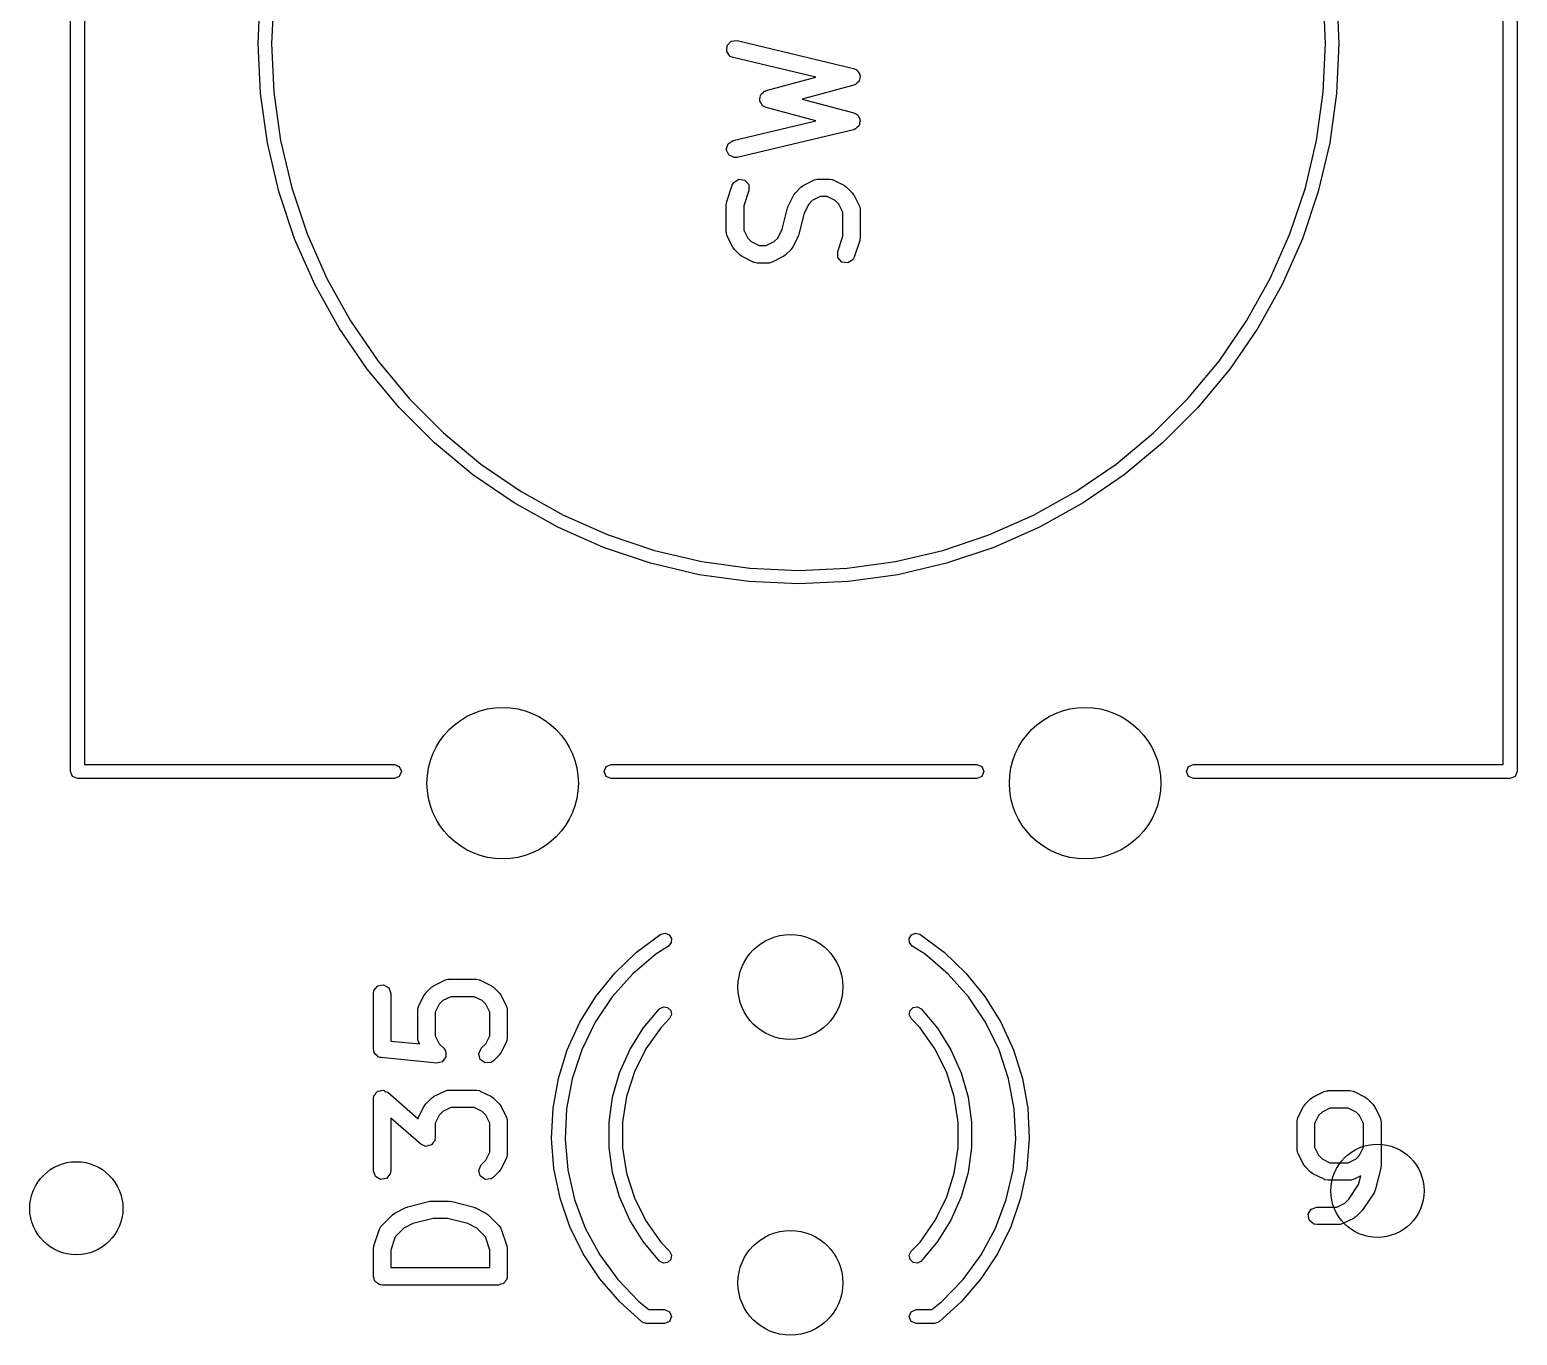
# Model space of a CAD drawing. Extents: x 36 to 247, y -101 to -40.
# Drawn here: x 89.84 to 102.61, y -93.83 to -82.62 of the extents above; entities that cross this region are included whole.
import ezdxf

# ---------------------------------------------------------------- set-up
doc = ezdxf.new("R2010")
doc.units = 0
doc.layers.add('BLACK', color=7, linetype='CONTINUOUS')

msp = doc.modelspace()

# ---------------------------------------------------------------- linework, layer by layer
at = {"layer": 'BLACK', "linetype": 'CONTINUOUS'}
for p, q in [((90.19, -88.99), (90.19, -76.69)), ((102.61, -76.69), (102.61, -88.99)), ((90.31, -76.75), (90.31, -88.93)), ((102.49, -88.93), (102.49, -76.75)), ((91.80095, -82.74), (91.820739, -82.311962)), ((91.935421, -82.322589), (91.916123, -82.74)), ((100.963877, -82.74), (100.944579, -82.322589)), ((101.059261, -82.311962), (101.07905, -82.74)), ((91.820739, -83.168038), (91.80095, -82.74)), ((91.916123, -82.74), (91.935421, -83.157411)), ((95.825983, -82.757841), (95.861228, -82.720562)), ((95.861228, -82.720562), (95.912191, -82.714659)), ((95.912191, -82.714659), (96.912191, -82.952754)), ((100.944579, -83.157411), (100.963877, -82.74)), ((101.07905, -82.74), (101.059261, -83.168038)), ((95.822948, -82.809055), (95.825983, -82.757841)), ((95.853541, -82.850238), (95.822948, -82.809055)), ((95.877447, -82.860579), (95.853541, -82.850238)), ((96.588303, -83.02983), (95.877447, -82.860579)), ((96.912191, -82.952754), (96.936097, -82.963095)), ((96.936097, -82.963095), (96.940788, -82.969409)), ((96.940788, -82.969409), (96.947916, -82.972744)), ((96.947916, -82.972744), (96.955691, -82.989472)), ((96.955691, -82.989472), (96.966691, -83.004278)), ((96.966691, -83.004278), (96.966225, -83.012132)), ((96.161208, -83.143722), (96.588303, -83.02983)), ((96.914144, -83.098182), (96.471613, -83.21619)), ((96.920595, -83.093676), (96.914144, -83.098182)), ((96.92841, -83.092771), (96.920595, -83.093676)), ((96.941083, -83.079365), (96.92841, -83.092771)), ((96.956204, -83.068805), (96.941083, -83.079365)), ((96.958248, -83.06121), (96.956204, -83.068805)), ((96.963655, -83.055492), (96.958248, -83.06121)), ((96.964746, -83.037077), (96.963655, -83.055492)), ((96.969542, -83.019267), (96.964746, -83.037077)), ((96.966225, -83.012132), (96.969542, -83.019267)), ((91.879939, -83.592423), (91.820739, -83.168038)), ((91.935421, -83.157411), (91.993151, -83.57126)), ((96.10581, -83.222637), (96.110854, -83.203901)), ((96.108701, -83.228856), (96.10581, -83.222637)), ((96.108112, -83.235688), (96.108701, -83.228856)), ((96.119257, -83.251565), (96.108112, -83.235688)), ((96.110854, -83.203901), (96.112522, -83.184575)), ((96.112522, -83.184575), (96.117365, -83.17972)), ((96.117365, -83.17972), (96.119148, -83.173099)), ((96.119148, -83.173099), (96.135052, -83.16199)), ((96.127436, -83.269159), (96.119257, -83.251565)), ((96.135052, -83.16199), (96.148755, -83.148255)), ((96.148755, -83.148255), (96.155585, -83.147649)), ((96.155585, -83.147649), (96.161208, -83.143722)), ((96.471613, -83.21619), (96.914144, -83.334198)), ((100.886849, -83.57126), (100.944579, -83.157411)), ((101.059261, -83.168038), (101.000061, -83.592423)), ((96.133647, -83.272064), (96.127436, -83.269159)), ((96.137588, -83.277678), (96.133647, -83.272064)), ((96.161208, -83.288658), (96.137588, -83.277678)), ((96.588303, -83.402549), (96.161208, -83.288658)), ((96.914144, -83.334198), (96.937764, -83.345178)), ((96.937764, -83.345178), (96.942285, -83.351618)), ((96.942285, -83.351618), (96.949319, -83.355142)), ((96.949319, -83.355142), (96.956641, -83.372068)), ((96.956641, -83.372068), (96.967241, -83.387168)), ((96.967241, -83.387168), (96.966564, -83.395007)), ((95.877447, -83.571801), (96.588303, -83.402549)), ((96.912191, -83.479626), (95.912191, -83.717721)), ((96.918759, -83.475296), (96.912191, -83.479626)), ((96.926597, -83.474601), (96.918759, -83.475296)), ((96.939628, -83.461538), (96.926597, -83.474601)), ((96.955024, -83.45139), (96.939628, -83.461538)), ((96.957271, -83.443854), (96.955024, -83.45139)), ((96.962831, -83.438282), (96.957271, -83.443854)), ((96.964417, -83.419899), (96.962831, -83.438282)), ((96.969688, -83.402228), (96.964417, -83.419899)), ((96.966564, -83.395007), (96.969688, -83.402228)), ((91.978043, -84.009536), (91.879939, -83.592423)), ((91.993151, -83.57126), (92.088819, -83.978018)), ((95.81995, -83.649199), (95.834614, -83.600037)), ((95.834614, -83.600037), (95.877447, -83.571801)), ((100.791181, -83.978018), (100.886849, -83.57126)), ((101.000061, -83.592423), (100.901957, -84.009536)), ((95.840319, -83.696285), (95.81995, -83.649199)), ((95.886188, -83.719263), (95.840319, -83.696285)), ((95.912191, -83.717721), (95.886188, -83.719263)), ((92.114215, -84.415818), (91.978043, -84.009536)), ((92.088819, -83.978018), (92.22161, -84.374213)), ((95.823668, -84.097235), (95.871287, -83.954378)), ((95.871287, -83.954378), (95.883689, -83.931473)), ((95.883689, -83.931473), (95.927402, -83.904618)), ((95.927402, -83.904618), (95.97815, -83.912143)), ((96.013589, -84.001813), (95.969819, -84.133122)), ((95.97815, -83.912143), (96.012188, -83.950529)), ((96.012188, -83.950529), (96.013589, -84.001813)), ((96.399165, -84.039792), (96.412523, -84.021781)), ((96.412523, -84.021781), (96.413214, -84.0203)), ((96.413214, -84.0203), (96.460833, -83.972681)), ((96.460833, -83.972681), (96.479199, -83.959821)), ((96.479199, -83.959821), (96.480325, -83.958632)), ((96.480325, -83.958632), (96.575563, -83.911013)), ((96.575563, -83.911013), (96.600529, -83.903587)), ((96.600529, -83.903587), (96.60489, -83.904628)), ((96.60489, -83.904628), (96.609104, -83.903095)), ((96.609104, -83.903095), (96.704342, -83.903095)), ((96.704342, -83.903095), (96.729994, -83.907618)), ((96.729994, -83.907618), (96.733429, -83.9105)), ((96.733429, -83.9105), (96.737883, -83.911013)), ((96.737883, -83.911013), (96.833121, -83.958632)), ((96.833121, -83.958632), (96.851129, -83.971988)), ((96.851129, -83.971988), (96.852612, -83.97268)), ((96.852612, -83.97268), (96.900232, -84.020299)), ((96.900232, -84.020299), (96.913094, -84.038667)), ((100.65839, -84.374213), (100.791181, -83.978018)), ((100.901957, -84.009536), (100.765785, -84.415818)), ((95.819819, -84.120952), (95.823712, -84.098869)), ((95.819819, -84.359047), (95.819819, -84.120952)), ((95.823712, -84.098869), (95.823668, -84.097235)), ((95.969819, -84.133122), (95.969819, -84.341342)), ((96.300244, -84.332871), (96.345867, -84.150381)), ((96.345867, -84.150381), (96.351139, -84.138558)), ((96.351139, -84.138558), (96.351546, -84.13503)), ((96.351546, -84.13503), (96.399165, -84.039792)), ((96.527886, -84.11776), (96.489392, -84.194747)), ((96.558293, -84.087353), (96.527886, -84.11776)), ((96.626809, -84.053095), (96.558293, -84.087353)), ((96.686637, -84.053095), (96.626809, -84.053095)), ((96.755153, -84.087353), (96.686637, -84.053095)), ((96.785561, -84.11776), (96.755153, -84.087353)), ((96.819819, -84.186276), (96.785561, -84.11776)), ((96.913094, -84.038667), (96.914282, -84.039792)), ((96.914282, -84.039792), (96.961901, -84.13503)), ((96.961901, -84.13503), (96.969327, -84.159996)), ((96.489392, -84.194747), (96.44377, -84.377237)), ((96.819819, -84.394496), (96.819819, -84.186276)), ((96.969327, -84.159996), (96.968285, -84.164357)), ((96.968285, -84.164357), (96.969819, -84.168571)), ((96.969819, -84.168571), (96.969819, -84.406666)), ((92.22161, -84.374213), (92.390391, -84.756465)), ((95.821352, -84.36326), (95.819819, -84.359047)), ((95.820311, -84.367621), (95.821352, -84.36326)), ((95.827737, -84.392588), (95.820311, -84.367621)), ((95.875356, -84.487826), (95.827737, -84.392588)), ((95.969819, -84.341342), (96.004077, -84.409858)), ((96.261751, -84.409858), (96.300244, -84.332871)), ((96.438091, -84.392588), (96.390472, -84.487826)), ((96.438497, -84.389059), (96.438091, -84.392588)), ((96.44377, -84.377237), (96.438497, -84.389059)), ((96.776049, -84.525806), (96.819819, -84.394496)), ((96.969819, -84.406666), (96.965925, -84.428748)), ((100.489609, -84.756465), (100.65839, -84.374213)), ((92.287293, -84.807803), (92.114215, -84.415818)), ((95.876545, -84.488951), (95.875356, -84.487826)), ((95.889405, -84.507318), (95.876545, -84.488951)), ((95.937024, -84.554937), (95.889405, -84.507318)), ((96.004077, -84.409858), (96.034484, -84.440265)), ((96.034484, -84.440265), (96.103, -84.474523)), ((96.103, -84.474523), (96.162828, -84.474523)), ((96.162828, -84.474523), (96.231344, -84.440265)), ((96.231344, -84.440265), (96.261751, -84.409858)), ((96.376423, -84.507318), (96.328804, -84.554937)), ((96.377114, -84.505836), (96.376423, -84.507318)), ((96.390472, -84.487826), (96.377114, -84.505836)), ((96.77745, -84.57709), (96.776049, -84.525806)), ((96.96597, -84.430384), (96.918351, -84.57324)), ((96.965925, -84.428748), (96.96597, -84.430384)), ((100.765785, -84.415818), (100.592707, -84.807803)), ((95.938505, -84.555628), (95.937024, -84.554937)), ((95.956516, -84.568986), (95.938505, -84.555628)), ((96.051754, -84.616605), (95.956516, -84.568986)), ((96.056207, -84.617117), (96.051754, -84.616605)), ((96.059643, -84.62), (96.056207, -84.617117)), ((96.085295, -84.624523), (96.059643, -84.62)), ((96.180533, -84.624523), (96.085295, -84.624523)), ((96.184746, -84.622989), (96.180533, -84.624523)), ((96.189107, -84.624031), (96.184746, -84.622989)), ((96.214074, -84.616605), (96.189107, -84.624031)), ((96.309312, -84.568986), (96.214074, -84.616605)), ((96.310437, -84.567796), (96.309312, -84.568986)), ((96.328804, -84.554937), (96.310437, -84.567796)), ((96.811487, -84.615475), (96.77745, -84.57709)), ((96.862236, -84.623), (96.811487, -84.615475)), ((96.905948, -84.596145), (96.862236, -84.623)), ((96.918351, -84.57324), (96.905948, -84.596145)), ((92.390391, -84.756465), (92.593722, -85.121514)), ((100.286278, -85.121514), (100.489609, -84.756465)), ((92.4958, -85.182145), (92.287293, -84.807803)), ((100.592707, -84.807803), (100.3842, -85.182145)), ((92.593722, -85.121514), (92.829868, -85.466245)), ((100.050132, -85.466245), (100.286278, -85.121514)), ((92.737958, -85.535652), (92.4958, -85.182145)), ((100.3842, -85.182145), (100.142042, -85.535652)), ((93.011701, -85.865308), (92.737958, -85.535652)), ((92.829868, -85.466245), (93.096815, -85.787716)), ((99.783185, -85.787716), (100.050132, -85.466245)), ((100.142042, -85.535652), (99.868299, -85.865308)), ((93.096815, -85.787716), (93.392284, -86.083185)), ((99.487716, -86.083185), (99.783185, -85.787716)), ((93.314692, -86.168299), (93.011701, -85.865308)), ((99.868299, -85.865308), (99.565308, -86.168299)), ((93.644348, -86.442042), (93.314692, -86.168299)), ((93.392284, -86.083185), (93.713755, -86.350132)), ((99.166245, -86.350132), (99.487716, -86.083185)), ((99.565308, -86.168299), (99.235652, -86.442042)), ((93.997855, -86.6842), (93.644348, -86.442042)), ((93.713755, -86.350132), (94.058486, -86.586278)), ((98.821514, -86.586278), (99.166245, -86.350132)), ((99.235652, -86.442042), (98.882145, -86.6842)), ((94.372197, -86.892707), (93.997855, -86.6842)), ((94.058486, -86.586278), (94.423535, -86.789609)), ((98.456465, -86.789609), (98.821514, -86.586278)), ((98.882145, -86.6842), (98.507803, -86.892707)), ((94.423535, -86.789609), (94.805787, -86.95839)), ((98.074213, -86.95839), (98.456465, -86.789609)), ((94.764182, -87.065785), (94.372197, -86.892707)), ((94.805787, -86.95839), (95.201982, -87.091181)), ((97.678018, -87.091181), (98.074213, -86.95839)), ((98.507803, -86.892707), (98.115818, -87.065785)), ((95.170464, -87.201957), (94.764182, -87.065785)), ((95.201982, -87.091181), (95.60874, -87.186849)), ((97.27126, -87.186849), (97.678018, -87.091181)), ((98.115818, -87.065785), (97.709536, -87.201957)), ((95.587577, -87.300061), (95.170464, -87.201957)), ((95.60874, -87.186849), (96.022589, -87.244579)), ((96.857411, -87.244579), (97.27126, -87.186849)), ((97.709536, -87.201957), (97.292423, -87.300061)), ((96.011962, -87.359261), (95.587577, -87.300061)), ((96.022589, -87.244579), (96.44, -87.263877)), ((96.44, -87.263877), (96.857411, -87.244579)), ((97.292423, -87.300061), (96.868038, -87.359261)), ((96.44, -87.37905), (96.011962, -87.359261)), ((96.868038, -87.359261), (96.44, -87.37905)), ((90.207574, -89.032426), (90.19, -88.99)), ((90.31, -88.93), (92.97, -88.93)), ((92.97, -88.93), (93.012426, -88.947574)), ((93.012426, -88.947574), (93.03, -88.99)), ((93.03, -88.99), (93.012426, -89.032426)), ((94.77, -88.99), (94.787574, -88.947574)), ((94.787574, -89.032426), (94.77, -88.99)), ((94.787574, -88.947574), (94.83, -88.93)), ((94.83, -88.93), (97.97, -88.93)), ((97.97, -88.93), (98.012426, -88.947574)), ((98.012426, -88.947574), (98.03, -88.99)), ((98.03, -88.99), (98.012426, -89.032426)), ((99.77, -88.99), (99.787574, -88.947574)), ((99.787574, -89.032426), (99.77, -88.99)), ((99.787574, -88.947574), (99.83, -88.93)), ((99.83, -88.93), (102.49, -88.93)), ((102.61, -88.99), (102.592426, -89.032426)), ((90.25, -89.05), (90.207574, -89.032426)), ((92.97, -89.05), (90.25, -89.05)), ((93.012426, -89.032426), (92.97, -89.05)), ((94.83, -89.05), (94.787574, -89.032426)), ((97.97, -89.05), (94.83, -89.05)), ((98.012426, -89.032426), (97.97, -89.05)), ((99.83, -89.05), (99.787574, -89.032426)), ((102.55, -89.05), (99.83, -89.05)), ((102.592426, -89.032426), (102.55, -89.05)), ((95.050254, -90.541317), (95.258872, -90.387244)), ((95.258871, -90.387243), (95.294719, -90.377757)), ((95.258872, -90.387244), (95.258871, -90.387243)), ((95.294719, -90.377757), (95.329297, -90.391155)), ((95.329297, -90.391155), (95.349396, -90.422317)), ((97.390604, -90.422317), (97.410703, -90.391155)), ((97.410703, -90.391155), (97.445281, -90.377757)), ((97.445281, -90.377757), (97.481129, -90.387243)), ((97.481129, -90.387243), (97.481128, -90.387244)), ((97.481128, -90.387244), (97.689746, -90.541317)), ((95.323913, -90.488088), (95.213711, -90.55909)), ((95.347339, -90.459342), (95.323913, -90.488087)), ((95.323913, -90.488087), (95.323913, -90.488088)), ((95.349396, -90.422317), (95.347339, -90.459342)), ((97.392661, -90.459342), (97.390604, -90.422317)), ((97.416087, -90.488087), (97.392661, -90.459342)), ((97.416087, -90.488088), (97.416087, -90.488087)), ((97.526289, -90.55909), (97.416087, -90.488088)), ((94.862758, -90.720497), (95.050254, -90.541317)), ((95.213711, -90.55909), (95.014615, -90.72969)), ((97.725385, -90.72969), (97.526289, -90.55909)), ((97.689746, -90.541317), (97.877242, -90.720497)), ((93.307468, -90.828632), (93.402706, -90.781013)), ((93.402706, -90.781013), (93.427672, -90.773587)), ((93.427672, -90.773587), (93.432033, -90.774628)), ((93.432033, -90.774628), (93.436247, -90.773095)), ((93.436247, -90.773095), (93.674342, -90.773095)), ((93.674342, -90.773095), (93.699994, -90.777618)), ((93.699994, -90.777618), (93.703429, -90.7805)), ((93.703429, -90.7805), (93.707883, -90.781013)), ((93.707883, -90.781013), (93.803121, -90.828632)), ((94.699386, -90.921916), (94.862758, -90.720497)), ((95.014615, -90.72969), (94.840416, -90.925645)), ((97.899584, -90.925645), (97.725385, -90.72969)), ((97.877242, -90.720497), (98.040614, -90.921916)), ((92.789819, -90.895714), (92.794342, -90.870062)), ((92.789819, -91.371904), (92.789819, -90.895714)), ((92.794342, -90.870062), (92.827319, -90.830762)), ((92.827319, -90.830762), (92.877843, -90.821853)), ((92.877843, -90.821853), (92.922272, -90.847505)), ((92.922272, -90.847505), (92.939819, -90.895714)), ((92.939819, -90.895714), (92.939819, -91.304029)), ((93.178689, -91.00503), (93.226308, -90.909792)), ((93.226308, -90.909792), (93.239666, -90.891781)), ((93.239666, -90.891781), (93.240357, -90.8903)), ((93.240357, -90.8903), (93.287976, -90.842681)), ((93.287976, -90.842681), (93.306342, -90.829821)), ((93.306342, -90.829821), (93.307468, -90.828632)), ((93.803121, -90.828632), (93.821129, -90.841988)), ((93.821129, -90.841988), (93.822612, -90.84268)), ((93.822612, -90.84268), (93.870232, -90.890299)), ((93.870232, -90.890299), (93.883094, -90.908667)), ((93.883094, -90.908667), (93.884282, -90.909792)), ((93.884282, -90.909792), (93.931901, -91.00503)), ((94.562751, -91.14235), (94.699386, -90.921916)), ((98.040614, -90.921916), (98.177249, -91.14235)), ((93.170771, -91.038571), (93.175294, -91.012919)), ((93.170771, -91.276666), (93.170771, -91.038571)), ((93.175294, -91.012919), (93.178176, -91.009483)), ((93.178176, -91.009483), (93.178689, -91.00503)), ((93.355029, -90.98776), (93.320771, -91.056276)), ((93.385436, -90.957353), (93.355029, -90.98776)), ((93.453952, -90.923095), (93.385436, -90.957353)), ((93.656637, -90.923095), (93.453952, -90.923095)), ((93.725153, -90.957353), (93.656637, -90.923095)), ((93.755561, -90.98776), (93.725153, -90.957353)), ((93.789819, -91.056276), (93.755561, -90.98776)), ((93.931901, -91.00503), (93.939327, -91.029996)), ((93.939327, -91.029996), (93.938285, -91.034357)), ((93.938285, -91.034357), (93.939819, -91.038571)), ((93.939819, -91.038571), (93.939819, -91.276666)), ((94.840416, -90.925645), (94.694314, -91.143355)), ((95.107352, -91.193858), (95.24697, -91.027225)), ((95.24697, -91.027225), (95.279697, -91.00979)), ((95.279697, -91.00979), (95.316422, -91.014921)), ((95.316422, -91.014921), (95.343117, -91.04066)), ((95.343117, -91.04066), (95.349586, -91.077173)), ((97.390414, -91.077173), (97.396883, -91.04066)), ((97.396883, -91.04066), (97.423578, -91.014921)), ((97.423578, -91.014921), (97.460303, -91.00979)), ((97.460303, -91.00979), (97.49303, -91.027225)), ((97.49303, -91.027225), (97.632648, -91.193858)), ((98.045686, -91.143355), (97.899584, -90.925645)), ((93.320771, -91.056276), (93.320771, -91.258961)), ((93.789819, -91.258961), (93.789819, -91.056276)), ((94.455041, -91.37827), (94.562751, -91.14235)), ((94.694314, -91.143355), (94.578993, -91.378822)), ((95.333357, -91.110516), (95.256546, -91.190196)), ((95.349586, -91.077173), (95.333356, -91.110515)), ((95.333356, -91.110515), (95.333357, -91.110516)), ((97.406644, -91.110515), (97.390414, -91.077173)), ((97.406643, -91.110516), (97.406644, -91.110515)), ((97.483454, -91.190196), (97.406643, -91.110516)), ((98.161007, -91.378822), (98.045686, -91.143355)), ((98.177249, -91.14235), (98.284959, -91.37827)), ((92.939819, -91.304029), (93.188009, -91.328848)), ((93.172304, -91.280879), (93.170771, -91.276666)), ((93.171263, -91.28524), (93.172304, -91.280879)), ((93.178689, -91.310207), (93.171263, -91.28524)), ((93.320771, -91.258961), (93.355029, -91.327477)), ((93.755561, -91.327476), (93.789819, -91.258961)), ((93.935296, -91.302318), (93.932413, -91.305753)), ((93.939819, -91.276666), (93.935296, -91.302318)), ((94.992253, -91.378282), (95.107352, -91.193858)), ((95.256546, -91.190196), (95.129065, -91.37115)), ((97.610935, -91.37115), (97.483454, -91.190196)), ((97.632648, -91.193858), (97.747747, -91.378282)), ((92.795266, -91.38687), (92.789819, -91.371904)), ((92.796458, -91.402755), (92.795266, -91.38687)), ((92.80378, -91.410261), (92.796458, -91.402755)), ((92.807366, -91.420113), (92.80378, -91.410261)), ((92.821159, -91.428076), (92.807366, -91.420113)), ((92.832282, -91.439479), (92.821159, -91.428076)), ((93.188009, -91.328848), (93.178689, -91.310207)), ((93.355029, -91.327477), (93.394042, -91.36649)), ((93.394042, -91.36649), (93.408982, -91.387827)), ((93.408982, -91.387827), (93.409024, -91.388318)), ((93.409024, -91.388318), (93.40937, -91.388672)), ((93.40937, -91.388672), (93.411257, -91.413832)), ((93.411257, -91.413832), (93.413453, -91.438934)), ((93.694866, -91.412986), (93.716548, -91.366489)), ((93.708143, -91.462541), (93.694866, -91.412986)), ((93.716548, -91.366489), (93.755561, -91.327476)), ((93.870232, -91.424938), (93.822612, -91.472557)), ((93.870922, -91.423456), (93.870232, -91.424938)), ((93.884282, -91.405445), (93.870922, -91.423456)), ((93.931901, -91.310207), (93.884282, -91.405445)), ((93.932413, -91.305753), (93.931901, -91.310207)), ((94.37798, -91.625902), (94.455041, -91.37827)), ((94.578993, -91.378822), (94.496572, -91.627721)), ((94.903911, -91.576916), (94.992253, -91.378282)), ((95.129065, -91.37115), (95.030733, -91.569459)), ((97.709267, -91.569459), (97.610935, -91.37115)), ((97.747747, -91.378282), (97.836089, -91.576916)), ((98.243428, -91.627721), (98.161007, -91.378822)), ((98.284959, -91.37827), (98.36202, -91.625902)), ((92.849102, -91.44421), (92.832282, -91.439479)), ((92.851795, -91.445765), (92.849102, -91.44421)), ((92.853537, -91.445457), (92.851795, -91.445765)), ((92.857356, -91.446532), (92.853537, -91.445457)), ((93.333546, -91.494151), (92.857356, -91.446532)), ((93.334025, -91.494028), (93.333546, -91.494151)), ((93.334472, -91.494237), (93.334025, -91.494028)), ((93.358822, -91.487712), (93.334472, -91.494237)), ((93.383262, -91.481488), (93.358822, -91.487712)), ((93.383549, -91.481087), (93.383262, -91.481488)), ((93.384027, -91.48096), (93.383549, -91.481087)), ((93.398475, -91.460324), (93.384027, -91.48096)), ((93.413207, -91.439832), (93.398475, -91.460324)), ((93.413453, -91.438934), (93.413169, -91.439338)), ((93.413169, -91.439338), (93.413207, -91.439832)), ((93.750168, -91.491967), (93.708143, -91.462541)), ((93.801275, -91.487497), (93.750168, -91.491967)), ((93.822612, -91.472557), (93.801275, -91.487497)), ((94.3328, -91.881282), (94.37798, -91.625902)), ((94.496572, -91.627721), (94.448564, -91.885478)), ((94.844039, -91.785902), (94.903911, -91.576916)), ((95.030733, -91.569459), (94.963861, -91.780465)), ((97.776139, -91.780465), (97.709267, -91.569459)), ((97.836089, -91.576916), (97.895961, -91.785902)), ((98.291436, -91.885478), (98.243428, -91.627721)), ((98.36202, -91.625902), (98.4072, -91.881282)), ((92.789819, -91.800476), (92.791777, -91.789367)), ((92.789819, -92.419523), (92.789819, -91.800476)), ((92.791244, -91.785926), (92.792853, -91.783267)), ((92.791777, -91.789367), (92.791244, -91.785926)), ((92.792853, -91.783267), (92.794342, -91.774824)), ((92.794342, -91.774824), (92.807338, -91.759335)), ((92.807338, -91.759335), (92.817809, -91.742037)), ((92.817809, -91.742037), (92.823473, -91.740107)), ((92.823473, -91.740107), (92.827319, -91.735524)), ((92.827319, -91.735524), (92.847231, -91.732012)), ((92.847231, -91.732012), (92.866371, -91.725492)), ((92.866371, -91.725492), (92.871949, -91.727654)), ((92.871949, -91.727654), (92.877843, -91.726615)), ((92.877843, -91.726615), (92.895355, -91.736726)), ((92.895355, -91.736726), (92.914207, -91.744033)), ((92.914207, -91.744033), (93.174196, -91.971523)), ((93.240357, -91.842681), (93.287976, -91.795062)), ((93.287976, -91.795062), (93.306342, -91.782202)), ((93.306342, -91.782202), (93.307468, -91.781013)), ((93.307468, -91.781013), (93.402706, -91.733394)), ((93.402706, -91.733394), (93.427672, -91.725968)), ((93.427672, -91.725968), (93.432033, -91.727009)), ((93.432033, -91.727009), (93.436247, -91.725476)), ((93.436247, -91.725476), (93.674342, -91.725476)), ((93.674342, -91.725476), (93.699994, -91.729999)), ((93.699994, -91.729999), (93.703429, -91.732881)), ((93.703429, -91.732881), (93.707883, -91.733394)), ((93.707883, -91.733394), (93.803121, -91.781013)), ((93.803121, -91.781013), (93.821129, -91.794369)), ((93.821129, -91.794369), (93.822612, -91.795061)), ((93.822612, -91.795061), (93.870232, -91.84268)), ((94.813801, -92.001182), (94.844039, -91.785902)), ((94.963861, -91.780465), (94.930019, -91.999212)), ((97.809981, -91.999212), (97.776139, -91.780465)), ((97.895961, -91.785902), (97.926199, -92.001182)), ((100.788872, -91.847024), (100.836491, -91.799405)), ((100.836491, -91.799405), (100.854857, -91.786545)), ((100.854857, -91.786545), (100.855983, -91.785356)), ((100.855983, -91.785356), (100.951221, -91.737737)), ((100.951221, -91.737737), (100.976187, -91.730311)), ((100.976187, -91.730311), (100.980548, -91.731352)), ((100.980548, -91.731352), (100.984762, -91.729819)), ((100.984762, -91.729819), (101.175238, -91.729819)), ((101.175238, -91.729819), (101.20089, -91.734342)), ((101.20089, -91.734342), (101.204325, -91.737224)), ((101.204325, -91.737224), (101.208779, -91.737737)), ((101.208779, -91.737737), (101.304017, -91.785356)), ((101.304017, -91.785356), (101.322027, -91.798714)), ((101.322027, -91.798714), (101.323509, -91.799405)), ((101.323509, -91.799405), (101.371128, -91.847024)), ((93.178689, -91.957411), (93.226308, -91.862173)), ((93.226308, -91.862173), (93.239666, -91.844162)), ((93.239666, -91.844162), (93.240357, -91.842681)), ((93.355029, -91.940141), (93.320771, -92.008657)), ((93.385436, -91.909734), (93.355029, -91.940141)), ((93.453952, -91.875476), (93.385436, -91.909734)), ((93.656637, -91.875476), (93.453952, -91.875476)), ((93.725153, -91.909734), (93.656637, -91.875476)), ((93.755561, -91.940141), (93.725153, -91.909734)), ((93.789819, -92.008657), (93.755561, -91.940141)), ((93.870232, -91.84268), (93.883094, -91.861048)), ((93.883094, -91.861048), (93.884282, -91.862173)), ((93.884282, -91.862173), (93.931901, -91.957411)), ((94.320225, -92.140323), (94.3328, -91.881282)), ((94.448564, -91.885478), (94.435852, -92.14736)), ((98.304148, -92.14736), (98.291436, -91.885478)), ((98.4072, -91.881282), (98.419775, -92.140323)), ((100.727204, -91.961754), (100.774823, -91.866516)), ((100.774823, -91.866516), (100.788181, -91.848505)), ((100.788181, -91.848505), (100.788872, -91.847024)), ((100.933951, -91.914077), (100.903544, -91.944484)), ((101.002467, -91.879819), (100.933951, -91.914077)), ((101.157533, -91.879819), (101.002467, -91.879819)), ((101.226049, -91.914077), (101.157533, -91.879819)), ((101.256456, -91.944484), (101.226049, -91.914077)), ((101.371128, -91.847024), (101.383987, -91.86539)), ((101.383987, -91.86539), (101.385177, -91.866516)), ((101.385177, -91.866516), (101.432796, -91.961754)), ((93.196383, -92.190252), (92.939819, -91.965758)), ((92.939819, -91.965758), (92.939819, -92.419523)), ((93.174196, -91.971523), (93.175294, -91.9653)), ((93.175294, -91.9653), (93.178176, -91.961864)), ((93.178176, -91.961864), (93.178689, -91.957411)), ((93.320771, -92.008657), (93.320771, -92.133809)), ((93.789819, -92.258961), (93.789819, -92.008657)), ((93.931901, -91.957411), (93.939327, -91.982377)), ((93.939327, -91.982377), (93.938285, -91.986738)), ((93.938285, -91.986738), (93.939819, -91.990952)), ((93.939819, -91.990952), (93.939819, -92.276666)), ((94.813784, -92.218575), (94.813801, -92.001182)), ((94.930019, -91.999212), (94.930001, -92.220562)), ((97.809999, -92.220562), (97.809981, -91.999212)), ((97.926199, -92.001182), (97.926216, -92.218575)), ((100.719286, -91.995295), (100.723809, -91.969643)), ((100.719286, -92.23339), (100.719286, -91.995295)), ((100.723809, -91.969643), (100.726691, -91.966207)), ((100.726691, -91.966207), (100.727204, -91.961754)), ((100.903544, -91.944484), (100.869286, -92.013)), ((100.869286, -92.013), (100.869286, -92.215685)), ((101.290714, -92.013), (101.256456, -91.944484)), ((101.290714, -92.215685), (101.290714, -92.013)), ((101.432796, -91.961754), (101.440222, -91.98672)), ((101.440222, -91.98672), (101.43918, -91.991081)), ((101.43918, -91.991081), (101.440714, -91.995295)), ((101.440714, -91.995295), (101.440714, -92.376247)), ((93.215234, -92.197558), (93.196383, -92.190252)), ((93.232747, -92.20767), (93.215234, -92.197558)), ((93.283271, -92.198761), (93.263358, -92.202272)), ((93.287116, -92.194177), (93.283271, -92.198761)), ((93.292781, -92.192248), (93.287116, -92.194177)), ((93.303251, -92.174949), (93.292781, -92.192248)), ((93.316248, -92.159461), (93.303251, -92.174949)), ((93.317736, -92.151017), (93.316248, -92.159461)), ((93.319346, -92.148359), (93.317736, -92.151017)), ((93.320771, -92.133809), (93.318812, -92.144917)), ((93.318812, -92.144917), (93.319346, -92.148359)), ((94.340457, -92.398878), (94.320225, -92.140323)), ((94.435852, -92.14736), (94.458668, -92.408555)), ((98.281332, -92.408555), (98.304148, -92.14736)), ((98.419775, -92.140323), (98.399543, -92.398878)), ((93.23864, -92.20663), (93.232747, -92.20767)), ((93.244219, -92.208793), (93.23864, -92.20663)), ((93.263358, -92.202272), (93.244219, -92.208793)), ((93.755561, -92.327476), (93.789819, -92.258961)), ((93.931901, -92.310207), (93.884282, -92.405445)), ((93.932413, -92.305753), (93.931901, -92.310207)), ((93.935296, -92.302318), (93.932413, -92.305753)), ((93.939819, -92.276666), (93.935296, -92.302318)), ((94.843988, -92.433859), (94.813784, -92.218575)), ((94.930001, -92.220562), (94.963809, -92.439315)), ((97.776191, -92.439315), (97.809999, -92.220562)), ((97.926216, -92.218575), (97.896012, -92.433859)), ((100.720819, -92.237603), (100.719286, -92.23339)), ((100.719778, -92.241964), (100.720819, -92.237603)), ((100.727204, -92.266931), (100.719778, -92.241964)), ((100.774823, -92.362169), (100.727204, -92.266931)), ((100.869286, -92.215685), (100.903544, -92.284201)), ((100.903544, -92.284201), (100.933951, -92.314608)), ((100.933951, -92.314608), (101.002467, -92.348866)), ((101.157533, -92.348866), (101.226049, -92.314608)), ((101.226049, -92.314608), (101.256456, -92.284201)), ((101.256456, -92.284201), (101.290714, -92.215685)), ((92.807366, -92.467732), (92.789819, -92.419523)), ((92.935296, -92.445175), (92.902319, -92.484475)), ((92.939819, -92.419523), (92.935296, -92.445175)), ((93.694866, -92.412986), (93.716548, -92.366489)), ((93.708143, -92.462541), (93.694866, -92.412986)), ((93.716548, -92.366489), (93.755561, -92.327476)), ((93.870232, -92.424938), (93.822612, -92.472557)), ((93.870922, -92.423456), (93.870232, -92.424938)), ((93.884282, -92.405445), (93.870922, -92.423456)), ((94.393171, -92.65281), (94.340457, -92.398878)), ((94.458668, -92.408555), (94.516594, -92.664266)), ((94.903827, -92.642855), (94.843988, -92.433859)), ((94.963809, -92.439315), (95.030649, -92.650332)), ((97.709351, -92.650332), (97.776191, -92.439315)), ((97.896012, -92.433859), (97.836173, -92.642855)), ((98.223406, -92.664266), (98.281332, -92.408555)), ((98.399543, -92.398878), (98.346829, -92.65281)), ((100.776012, -92.363294), (100.774823, -92.362169)), ((100.788872, -92.381661), (100.776012, -92.363294)), ((100.836491, -92.42928), (100.788872, -92.381661)), ((100.837972, -92.429971), (100.836491, -92.42928)), ((100.855983, -92.443329), (100.837972, -92.429971)), ((100.951221, -92.490948), (100.855983, -92.443329)), ((101.002467, -92.348866), (101.157533, -92.348866)), ((101.438475, -92.394437), (101.390856, -92.584913)), ((101.440714, -92.376247), (101.438114, -92.390988)), ((101.438114, -92.390988), (101.438475, -92.394437)), ((92.851795, -92.493384), (92.807366, -92.467732)), ((92.902319, -92.484475), (92.851795, -92.493384)), ((93.750168, -92.491967), (93.708143, -92.462541)), ((93.801275, -92.487497), (93.750168, -92.491967)), ((93.822612, -92.472557), (93.801275, -92.487497)), ((100.955674, -92.49146), (100.951221, -92.490948)), ((100.95911, -92.494343), (100.955674, -92.49146)), ((100.984762, -92.498866), (100.95911, -92.494343)), ((101.175238, -92.498866), (100.984762, -92.498866)), ((101.16457, -92.6618), (101.248485, -92.535929)), ((101.179451, -92.497332), (101.175238, -92.498866)), ((101.183812, -92.498374), (101.179451, -92.497332)), ((101.208779, -92.490948), (101.183812, -92.498374)), ((101.267009, -92.461833), (101.208779, -92.490948)), ((101.248485, -92.535929), (101.267009, -92.461833)), ((93.084724, -92.727715), (93.2752, -92.680096)), ((93.2752, -92.680096), (93.290132, -92.679042)), ((93.290132, -92.679042), (93.29339, -92.677857)), ((93.29339, -92.677857), (93.436247, -92.677857)), ((93.436247, -92.677857), (93.450988, -92.680456)), ((93.450988, -92.680456), (93.454437, -92.680096)), ((93.454437, -92.680096), (93.644913, -92.727715)), ((94.477524, -92.898054), (94.393171, -92.65281)), ((94.516594, -92.664266), (94.608565, -92.909796)), ((94.992139, -92.841502), (94.903827, -92.642855)), ((95.030649, -92.650332), (95.128949, -92.848656)), ((97.611051, -92.848656), (97.709351, -92.650332)), ((97.836173, -92.642855), (97.747861, -92.841502)), ((98.131435, -92.909796), (98.223406, -92.664266)), ((98.346829, -92.65281), (98.262476, -92.898054)), ((101.062295, -92.729819), (101.13081, -92.695561)), ((101.13081, -92.695561), (101.16457, -92.6618)), ((101.380499, -92.608325), (101.285261, -92.751183)), ((101.380601, -92.607905), (101.380499, -92.608325)), ((101.390856, -92.584913), (101.380601, -92.607905)), ((92.859405, -92.8903), (92.954643, -92.795062)), ((92.954643, -92.795062), (92.973011, -92.782199)), ((92.973011, -92.782199), (92.974135, -92.781013)), ((92.974135, -92.781013), (93.069373, -92.733394)), ((93.069373, -92.733394), (93.081779, -92.729703)), ((93.081779, -92.729703), (93.084724, -92.727715)), ((93.302624, -92.827857), (93.12909, -92.87124)), ((93.427013, -92.827857), (93.302624, -92.827857)), ((93.600547, -92.87124), (93.427013, -92.827857)), ((93.644913, -92.727715), (93.656735, -92.732987)), ((93.656735, -92.732987), (93.660264, -92.733394)), ((93.660264, -92.733394), (93.755502, -92.781013)), ((93.755502, -92.781013), (93.773512, -92.794371)), ((93.773512, -92.794371), (93.774994, -92.795062)), ((93.774994, -92.795062), (93.870233, -92.8903)), ((100.815663, -92.791795), (100.841315, -92.747366)), ((100.824572, -92.842319), (100.815663, -92.791795)), ((100.841315, -92.747366), (100.889524, -92.729819)), ((100.889524, -92.729819), (101.062295, -92.729819)), ((101.208779, -92.824282), (101.113541, -92.871901)), ((101.209903, -92.823094), (101.208779, -92.824282)), ((101.228272, -92.810232), (101.209903, -92.823094)), ((101.27589, -92.762613), (101.228272, -92.810232)), ((101.277366, -92.759446), (101.27589, -92.762613)), ((101.285261, -92.751183), (101.277366, -92.759446)), ((92.793668, -93.062473), (92.841287, -92.919616)), ((92.841287, -92.919616), (92.853689, -92.896711)), ((92.853689, -92.896711), (92.85751, -92.894363)), ((92.85751, -92.894363), (92.859405, -92.8903)), ((93.052103, -92.909734), (92.97799, -92.983846)), ((93.12909, -92.87124), (93.052103, -92.909734)), ((93.677534, -92.909734), (93.600547, -92.87124)), ((93.751648, -92.983847), (93.677534, -92.909734)), ((93.870233, -92.8903), (93.885174, -92.911637)), ((93.885174, -92.911637), (93.885564, -92.916105)), ((93.885564, -92.916105), (93.888351, -92.919616)), ((93.888351, -92.919616), (93.93597, -93.062472)), ((94.592165, -93.130685), (94.477524, -92.898054)), ((94.608565, -92.909796), (94.732893, -93.140634)), ((95.107208, -93.025944), (94.992139, -92.841502)), ((95.128949, -92.848656), (95.256402, -93.02963)), ((97.483598, -93.02963), (97.611051, -92.848656)), ((97.747861, -92.841502), (97.632792, -93.025944)), ((98.007107, -93.140634), (98.131435, -92.909796)), ((98.262476, -92.898054), (98.147835, -93.130685)), ((100.863872, -92.875296), (100.824572, -92.842319)), ((100.889524, -92.879819), (100.863872, -92.875296)), ((101.08, -92.879819), (100.889524, -92.879819)), ((101.084213, -92.878285), (101.08, -92.879819)), ((101.088574, -92.879327), (101.084213, -92.878285)), ((101.113541, -92.871901), (101.088574, -92.879327)), ((92.789819, -93.08619), (92.793712, -93.064107)), ((92.789819, -93.324285), (92.789819, -93.08619)), ((92.793712, -93.064107), (92.793668, -93.062473)), ((92.97799, -92.983846), (92.939819, -93.09836)), ((93.789819, -93.09836), (93.751648, -92.983847)), ((93.93597, -93.062472), (93.939259, -93.084652)), ((93.939259, -93.084652), (93.939819, -93.08619)), ((93.939819, -93.08619), (93.939819, -93.324285)), ((95.246801, -93.192599), (95.107208, -93.025944)), ((95.256402, -93.02963), (95.333201, -93.109322)), ((97.406799, -93.109322), (97.483598, -93.02963)), ((97.632792, -93.025944), (97.493199, -93.192599)), ((92.939819, -93.09836), (92.939819, -93.249285)), ((93.789819, -93.249285), (93.789819, -93.09836)), ((94.73526, -93.346981), (94.592165, -93.130685)), ((94.732893, -93.140634), (94.887293, -93.35254)), ((95.279525, -93.21004), (95.2468, -93.192599)), ((95.2468, -93.192599), (95.246801, -93.192599)), ((95.316251, -93.204914), (95.279525, -93.21004)), ((95.34295, -93.17918), (95.316251, -93.204914)), ((95.333201, -93.109322), (95.3332, -93.109323)), ((95.3332, -93.109323), (95.349424, -93.142667)), ((95.349424, -93.142667), (95.34295, -93.17918)), ((97.390576, -93.142667), (97.4068, -93.109323)), ((97.39705, -93.17918), (97.390576, -93.142667)), ((97.423749, -93.204914), (97.39705, -93.17918)), ((97.4068, -93.109323), (97.406799, -93.109322)), ((97.460475, -93.21004), (97.423749, -93.204914)), ((97.4932, -93.192599), (97.460475, -93.21004)), ((97.493199, -93.192599), (97.4932, -93.192599)), ((97.852707, -93.35254), (98.007107, -93.140634)), ((98.147835, -93.130685), (98.00474, -93.346981)), ((92.796482, -93.342593), (92.789819, -93.324285)), ((92.799867, -93.361785), (92.796482, -93.342593)), ((92.939819, -93.249285), (93.789819, -93.249285)), ((93.937013, -93.340194), (93.935296, -93.349937)), ((93.93868, -93.337309), (93.937013, -93.340194)), ((93.939819, -93.324285), (93.938101, -93.334026)), ((93.938101, -93.334026), (93.93868, -93.337309)), ((94.904519, -93.543479), (94.73526, -93.346981)), ((98.00474, -93.346981), (97.835481, -93.543479)), ((92.805051, -93.366135), (92.799867, -93.361785)), ((92.807366, -93.372494), (92.805051, -93.366135)), ((92.824239, -93.382236), (92.807366, -93.372494)), ((92.839167, -93.394762), (92.824239, -93.382236)), ((92.848909, -93.396479), (92.839167, -93.394762)), ((92.851795, -93.398146), (92.848909, -93.396479)), ((92.855077, -93.397567), (92.851795, -93.398146)), ((92.864819, -93.399285), (92.855077, -93.397567)), ((93.864819, -93.399285), (92.864819, -93.399285)), ((93.883127, -93.392621), (93.864819, -93.399285)), ((93.902319, -93.389237), (93.883127, -93.392621)), ((93.906669, -93.384052), (93.902319, -93.389237)), ((93.913028, -93.381738), (93.906669, -93.384052)), ((93.92277, -93.364864), (93.913028, -93.381738)), ((93.935296, -93.349937), (93.92277, -93.364864)), ((94.887293, -93.35254), (95.068929, -93.541622)), ((97.671071, -93.541622), (97.852707, -93.35254)), ((95.091251, -93.711646), (94.904519, -93.543479)), ((95.068929, -93.541622), (95.155351, -93.61)), ((97.584649, -93.61), (97.671071, -93.541622)), ((97.835481, -93.543479), (97.648748, -93.711646)), ((95.091574, -93.712426), (95.091251, -93.711646)), ((95.092578, -93.712841), (95.091574, -93.712426)), ((95.097233, -93.717034), (95.092578, -93.712841)), ((95.097232, -93.717035), (95.097233, -93.717034)), ((95.131993, -93.729948), (95.097232, -93.717035)), ((95.133116, -93.729633), (95.131993, -93.729948)), ((95.134, -93.73), (95.133116, -93.729633)), ((95.29, -93.73), (95.134, -93.73)), ((95.155351, -93.61), (95.29, -93.61)), ((95.29, -93.61), (95.332426, -93.627574)), ((95.332426, -93.712426), (95.29, -93.73)), ((95.332426, -93.627574), (95.35, -93.67)), ((95.35, -93.67), (95.332426, -93.712426)), ((97.39, -93.67), (97.407574, -93.627574)), ((97.407574, -93.712426), (97.39, -93.67)), ((97.407574, -93.627574), (97.45, -93.61)), ((97.45, -93.73), (97.407574, -93.712426)), ((97.45, -93.61), (97.584649, -93.61)), ((97.606, -93.73), (97.45, -93.73)), ((97.606883, -93.729633), (97.606, -93.73)), ((97.608007, -93.729948), (97.606883, -93.729633)), ((97.642768, -93.717035), (97.608007, -93.729948)), ((97.647421, -93.712841), (97.642767, -93.717034)), ((97.642767, -93.717034), (97.642768, -93.717035)), ((97.648426, -93.712426), (97.647421, -93.712841)), ((97.648748, -93.711646), (97.648426, -93.712426))]:
    msp.add_line(p, q, dxfattribs=at)
at = {"layer": 'BLACK'}
for centre, radius in [((93.9, -89.09), 0.65), ((98.9, -89.09), 0.65), ((96.37, -90.84), 0.45), ((101.41, -92.59), 0.4), ((90.24, -92.74), 0.4), ((96.37, -93.38), 0.45)]:
    msp.add_circle(centre, radius, dxfattribs=at)

doc.saveas('drawing.dxf')
